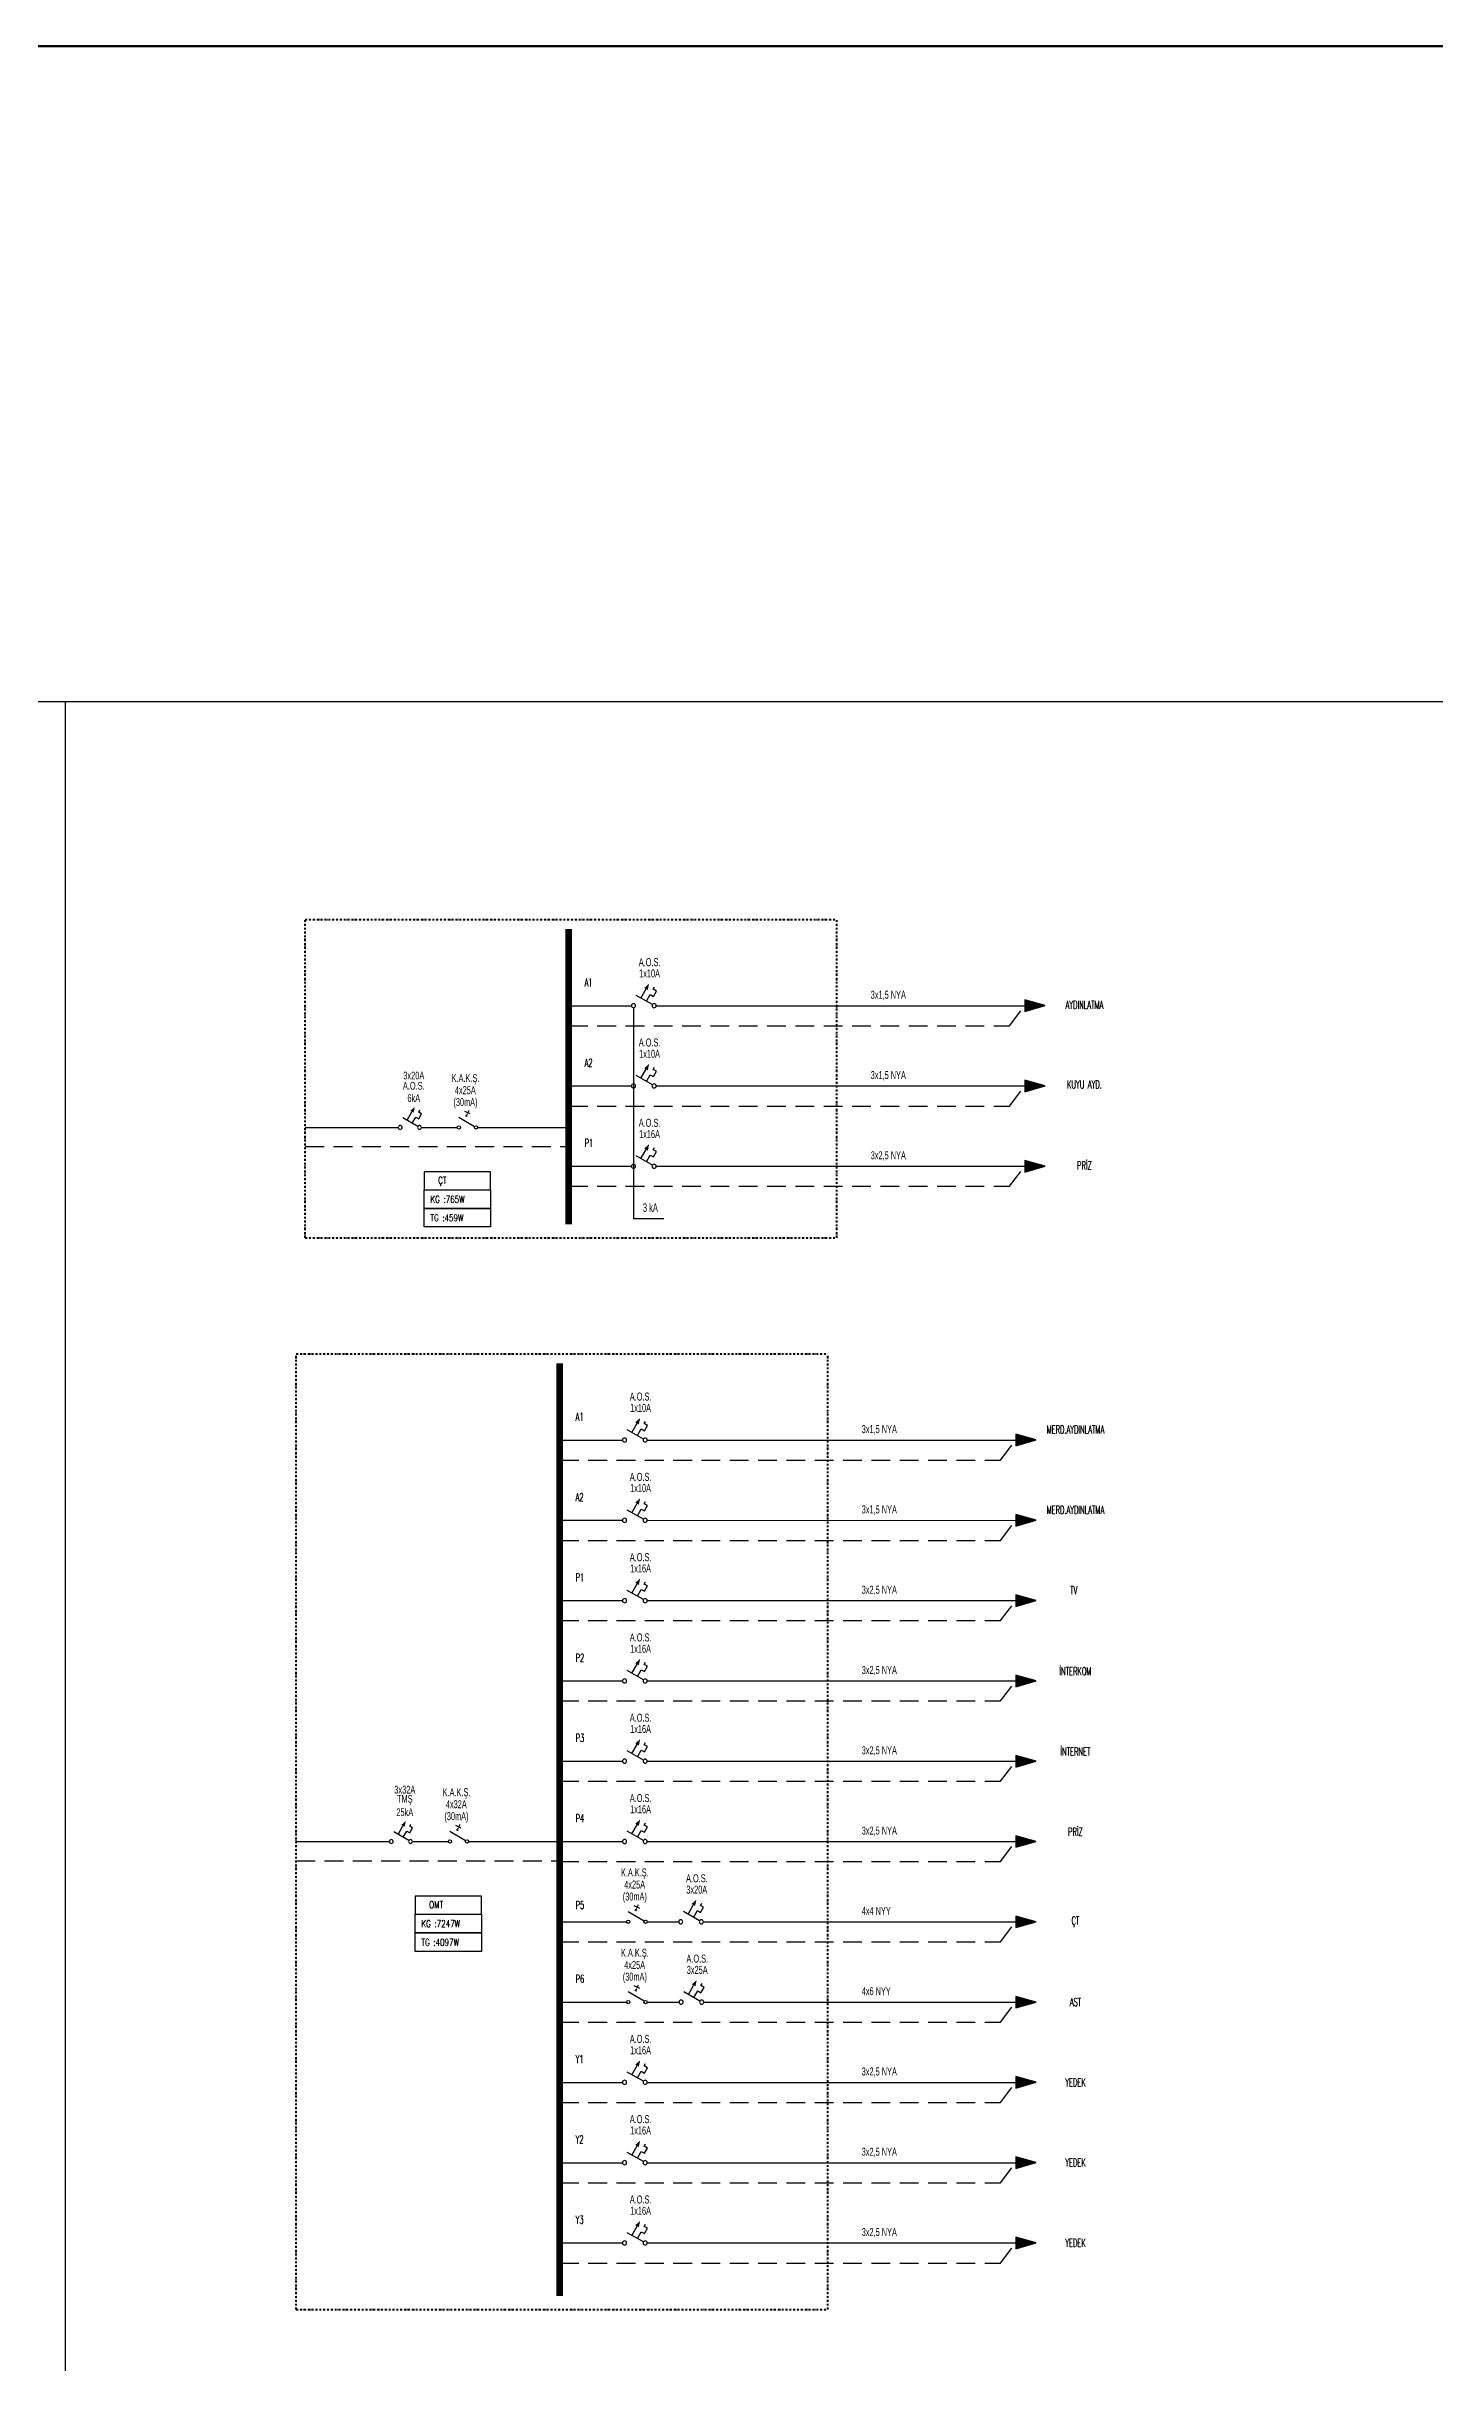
# Model space of a CAD drawing. Header units: millimetres. Extents: x 1852829 to 1882754, y -270850 to -231658.
# Drawn here: x 1879078 to 1880916, y -235312 to -232246 of the extents above; entities that cross this region are included whole.
import ezdxf
from ezdxf.enums import TextEntityAlignment as Align

# ---------------------------------------------------------------- set-up
doc = ezdxf.new("R2010")
doc.units = ezdxf.units.MM
for name, pattern in [('DASHDOT', [1, 0.5, -0.25, 0, -0.25]), ('DASHED', [0.75, 0.5, -0.25]), ('DUZ', [0])]:
    doc.linetypes.add(name, pattern=pattern)
for name, color, linetype in [('00-TABLO ADI', 2, 'Continuous'), ('00-YAZI', 2, 'Continuous'), ('AYDL', 10, 'Continuous'), ('Aydınlatma__', 10, 'Continuous'), ('DUAFONHATTI', 3, 'DASHDOT'), ('KOLON ŞEMASI', 5, 'Continuous'), ('KOLON_SEMBOL', 3, 'Continuous'), ('KUVVETTEKHAT', 4, 'Continuous'), ('L4', 1, 'Continuous'), ('SEMBOL', 2, 'Continuous'), ('SEMBOLLER', 7, 'Continuous'), ('TABLO', 2, 'Continuous'), ('TABLO ADI', 2, 'Continuous'), ('TEKHAT', 2, 'Continuous'), ('YAZI4', 5, 'Continuous'), ('YAZI5', 2, 'Continuous'), ('YAZI6', 2, 'Continuous')]:
    doc.layers.add(name, color=color, linetype=linetype)
doc.layers.add('a_çerçeve_line', color=7, linetype='Continuous', lineweight=50)
doc.layers.add('Topraklama', color=3, linetype='DASHED', lineweight=40)
doc.styles.add('ERAY', font='romanstw.shx', dxfattribs={"width": 0.8, "height": 20})
doc.styles.add('SCRIPTS', font='wturkce.shx', dxfattribs={"width": 0.6, "height": 12.5})

# ---------------------------------------------------------------- blocks, each defined once
blk = doc.blocks.new('OPT_KAK')
at = {"layer": 'KOLON_SEMBOL', "color": 6}
for p, q in [((4.7, 6.2), (23, 37.1)), ((29.6, 14.7), (34.7, 25.5)), ((31.9, 19.5), (37.2, 17))]:
    blk.add_line(p, q, dxfattribs=at)
blk.add_lwpolyline([(16.8, 26.7, 0, 0, 0), (31.9, 19.5, 0, 5.2, 0), (24.5, 23.1, 5.2, 5.2, 0)], format="xyseb", dxfattribs=at)
for centre in [(3.3, 37.1), (3.3, 3.3)]:
    blk.add_circle(centre, 3.25, dxfattribs=at)
blk = doc.blocks.new('OPT_AOS')
at = {"layer": 'KOLON_SEMBOL', "color": 6}
blk.add_line((28.3, 14), (18.7, 30.8), dxfattribs=at)
for points in [[(18.1, 8.2), (11, 20.5), (5.2, 17.2), (-0.4, 27), (5.3, 30.3), (2.9, 34.4)], [(7.1, 1.9), (36.9, 18.9)]]:
    blk.add_lwpolyline(points, dxfattribs=at)
for centre in [(3.8, 0), (41.7, 0)]:
    blk.add_circle(centre, 3.79, dxfattribs=at)
at = {"layer": 'KOLON_SEMBOL', "color": 6, "linetype": 'Continuous'}
blk.add_solid([(22, 32.6), (15.4, 28.9), (13, 40.6)], dxfattribs=at)
blk = doc.blocks.new('ok')
at = {"layer": 'AYDL', "color": 4}
blk.add_solid([(0, -0.058), (-0.204, -0.001), (0, 0.058)], dxfattribs=at)
at = {"layer": 'SEMBOLLER', "color": 4}
for p, q in [((0, 0.058), (-0.204, -0.001)), ((0, -0.058), (0, 0.058)), ((-0.204, -0.001), (0, -0.058))]:
    blk.add_line(p, q, dxfattribs=at)

msp = doc.modelspace()

# ---------------------------------------------------------------- linework, layer by layer
at = {"layer": '00-TABLO ADI', "color": 4, "linetype": 'Continuous'}
msp.add_lwpolyline([(1879666.5, -233735.7), (1879578.6, -233735.7), (1879578.6, -233759.7), (1879666.5, -233759.7)], close=True, dxfattribs=at)
at = {"layer": '00-TABLO ADI', "color": 4, "linetype": 'Continuous', "elevation": 0}
msp.add_lwpolyline([(1879654.6, -234694.6), (1879566.7, -234694.6), (1879566.7, -234718.6), (1879654.6, -234718.6)], close=True, dxfattribs=at)
at = {"layer": 'a_çerçeve_line'}
msp.add_lwpolyline([(1873707.8, -232246.2), (1882754.3, -232246.2), (1882754.3, -238520.3), (1873707.8, -238520.3)], close=True, dxfattribs=at)
at = {"layer": 'Aydınlatma__', "ltscale": 50}
for p, q in [((1879855.8, -233518.7), (1879855.8, -233797.6)), ((1879855.8, -233797.6), (1879895.9, -233797.6))]:
    msp.add_line(p, q, dxfattribs=at)
at = {"layer": 'KOLON ŞEMASI', "color": 0, "ltscale": 50}
for q in [(1879103.4, -237593.4), (1881803.4, -233113.4)]:
    msp.add_line((1879103.4, -233113.4), q, dxfattribs=at)
at = {"layer": 'KOLON ŞEMASI', "color": 30, "linetype": 'DASHED', "ltscale": 50}
for p, q in [((1880353.3, -233542.5), (1880373.9, -233516)), ((1879770.1, -233542.5), (1880353.3, -233542.5)), ((1880353.3, -233648.8), (1880373.9, -233622.2)), ((1879770.1, -233648.8), (1880353.3, -233648.8)), ((1879421.2, -233702.5), (1879770.1, -233702.5)), ((1880353.3, -233755), (1880373.9, -233728.5)), ((1879770.1, -233755), (1880353.3, -233755)), ((1880341.4, -234117.4, 0), (1880362, -234090.9, 0)), ((1879758.2, -234117.4, 0), (1880341.4, -234117.4, 0)), ((1879758.2, -234223.7, 0), (1880341.4, -234223.7, 0)), ((1880341.4, -234223.7, 0), (1880362, -234197.2, 0)), ((1880341.4, -234329.9, 0), (1880362, -234303.4, 0)), ((1879758.2, -234329.9, 0), (1880341.4, -234329.9, 0)), ((1879758.2, -234436.2, 0), (1880341.4, -234436.2, 0)), ((1880341.4, -234436.2, 0), (1880362, -234409.7, 0)), ((1880341.4, -234542.5, 0), (1880362, -234516, 0)), ((1879758.2, -234542.5, 0), (1880341.4, -234542.5, 0)), ((1880341.4, -234648.7, 0), (1880362, -234622.2, 0)), ((1879409.3, -234647.6, 0), (1879758.2, -234647.6, 0)), ((1879758.2, -234648.7, 0), (1880341.4, -234648.7, 0)), ((1880341.4, -234755), (1880362, -234728.5)), ((1879758.2, -234755), (1880341.4, -234755)), ((1880341.4, -234861.3), (1880362, -234834.8)), ((1879758.2, -234861.3), (1880341.4, -234861.3)), ((1880341.4, -234967.5, 0), (1880362, -234941, 0)), ((1879758.2, -234967.5, 0), (1880341.4, -234967.5, 0)), ((1880341.4, -235073.8, 0), (1880362, -235047.3, 0)), ((1879758.2, -235073.8, 0), (1880341.4, -235073.8, 0)), ((1880341.4, -235180.1, 0), (1880362, -235153.6, 0)), ((1879758.2, -235180.1, 0), (1880341.4, -235180.1, 0))]:
    msp.add_line(p, q, dxfattribs=at)
at = {"layer": 'KOLON ŞEMASI', "color": 0, "ltscale": 50}
msp.add_lwpolyline([(1879103.4, -237593.4), (1874447.7, -237593.4), (1874447.7, -233113.4), (1879103.4, -233113.4)], dxfattribs=at)
at = {"layer": 'KUVVETTEKHAT', "color": 3, "ltscale": 70}
for p, q in [((1879770.1, -233516), (1879853.1, -233516)), ((1879885.8, -233516), (1880373.9, -233516)), ((1879770.1, -233622.2), (1879853.1, -233622.2)), ((1879885.8, -233622.2), (1880373.9, -233622.2)), ((1879421.2, -233677.1), (1879545, -233677.1)), ((1879575, -233677.1), (1879622.4, -233677.1)), ((1879649.6, -233677.1), (1879692.6, -233677.1)), ((1879692.6, -233677.1), (1879770.1, -233677.1)), ((1879770.1, -233728.5), (1879853.1, -233728.5)), ((1879885.8, -233728.5), (1880373.9, -233728.5)), ((1879758.2, -234090.9, 0), (1879841.2, -234090.9, 0)), ((1879873.9, -234090.9, 0), (1880362, -234090.9, 0)), ((1879758.2, -234197.1, 0), (1879841.2, -234197.1, 0)), ((1879873.9, -234197.1, 0), (1880362, -234197.2, 0)), ((1879758.2, -234303.4, 0), (1879841.2, -234303.4, 0)), ((1879873.9, -234303.4, 0), (1880362, -234303.4, 0)), ((1879758.2, -234409.7, 0), (1879841.2, -234409.7, 0)), ((1879873.9, -234409.7, 0), (1880362, -234409.7, 0)), ((1879758.2, -234515.9, 0), (1879841.2, -234515.9, 0)), ((1879873.9, -234515.9, 0), (1880362, -234516, 0)), ((1879409.3, -234622.2, 0), (1879532.7, -234622.2, 0)), ((1879563.1, -234622.2, 0), (1879610.5, -234622.2, 0)), ((1879637.7, -234622.2, 0), (1879680.7, -234622.2, 0)), ((1879680.7, -234622.2, 0), (1879758.2, -234622.2, 0)), ((1879758.2, -234622.2, 0), (1879841.2, -234622.2, 0)), ((1879873.9, -234622.2, 0), (1880362, -234622.2, 0)), ((1879758.2, -234728.5), (1879846.6, -234728.5, 0)), ((1879873.9, -234728.5), (1879916.1, -234728.5)), ((1879948.3, -234728.5), (1880362, -234728.5)), ((1879758.2, -234834.8), (1879846.6, -234834.7)), ((1879873.9, -234834.8), (1879916.1, -234834.8)), ((1879948.8, -234834.8, 0), (1880362, -234834.8)), ((1879758.2, -234941, 0), (1879841.2, -234941, 0)), ((1879873.9, -234941, 0), (1880362, -234941, 0)), ((1879758.2, -235047.3, 0), (1879841.2, -235047.3, 0)), ((1879873.9, -235047.3, 0), (1880362, -235047.3, 0)), ((1879758.2, -235153.6, 0), (1879841.2, -235153.6, 0)), ((1879873.9, -235153.6, 0), (1880362, -235153.6, 0))]:
    msp.add_line(p, q, dxfattribs=at)
at = {"layer": 'L4', "ltscale": 15, "const_width": 8.8}
msp.add_lwpolyline([(1879770.1, -233414.5), (1879770.1, -233805.3)], dxfattribs=at)
at = {"layer": 'L4', "ltscale": 15, "const_width": 8.8, "elevation": 0}
msp.add_lwpolyline([(1879758.2, -233989.4), (1879758.2, -235223.6)], dxfattribs=at)
at = {"layer": 'TABLO ADI', "color": 4, "linetype": 'Continuous'}
for points in [[(1879666.5, -233784.3), (1879578.6, -233784.3), (1879578.6, -233759.7), (1879666.5, -233759.7)], [(1879666.5, -233808.8), (1879578.6, -233808.8), (1879578.6, -233784.3), (1879666.5, -233784.3)]]:
    msp.add_lwpolyline(points, close=True, dxfattribs=at)
at = {"layer": 'TABLO ADI', "color": 4, "linetype": 'Continuous', "elevation": 0}
for points in [[(1879654.6, -234743.1), (1879566.7, -234743.1), (1879566.7, -234718.6), (1879654.6, -234718.6)], [(1879654.6, -234767.7), (1879566.7, -234767.7), (1879566.7, -234743.1), (1879654.6, -234743.1)]]:
    msp.add_lwpolyline(points, close=True, dxfattribs=at)
at = {"layer": 'Topraklama', "color": 7, "linetype": 'DASHDOT', "ltscale": 5}
for p, q in [((1879421.2, -233401.9), (1880124.8, -233401.9)), ((1879421.2, -233823.3), (1879421.2, -233401.9)), ((1880124.8, -233823.3), (1880124.8, -233401.9)), ((1879421.2, -233823.3), (1880124.8, -233823.3)), ((1879409.3, -233976.8, 0), (1880112.9, -233976.8, 0)), ((1879409.3, -235241.6), (1879409.3, -233976.8, 0)), ((1880112.9, -235241.6), (1880112.9, -233976.8, 0)), ((1879409.3, -235241.6), (1880112.9, -235241.6))]:
    msp.add_line(p, q, dxfattribs=at)

# ---------------------------------------------------------------- block references
at = {"layer": 'DUAFONHATTI', "linetype": 'DUZ'}
for p, xscale, yscale, zscale in [((1879885.8, -233516), -0.7193604274214067, 0.719360427175161, 0.7193604271971301), ((1879885.8, -233622.2), -0.7193604274214067, 0.719360427175161, 0.7193604271971301), ((1879575, -233677.1), -0.6720110879978165, 0.6720110879978165, 0.6720110879999999), ((1879885.8, -233728.5), -0.7193604274214067, 0.719360427175161, 0.7193604271971301), ((1879873.9, -234090.9, 0), -0.7193604274214067, 0.719360427175161, 0.7193604271971301), ((1879873.9, -234197.1, 0), -0.7193604274214067, 0.719360427175161, 0.7193604271971301), ((1879873.9, -234303.4, 0), -0.7193604274214067, 0.719360427175161, 0.7193604271971301), ((1879873.9, -234409.7, 0), -0.7193604274214067, 0.719360427175161, 0.7193604271971301), ((1879873.9, -234515.9, 0), -0.7193604274214067, 0.719360427175161, 0.7193604271971301), ((1879563.1, -234622.2, 0), -0.6720110879978165, 0.6720110879978165, 0.6720110879999999), ((1879873.9, -234622.2, 0), -0.7193604274214067, 0.719360427175161, 0.7193604271971301), ((1879948.3, -234728.5), -0.7193604274214067, 0.719360427175161, 0.7193604271971301), ((1879948.8, -234834.8, 0), -0.7193604274214067, 0.719360427175161, 0.7193604271971301), ((1879873.9, -234941, 0), -0.7193604274214067, 0.719360427175161, 0.7193604271971301), ((1879873.9, -235047.3, 0), -0.7193604274214067, 0.719360427175161, 0.7193604271971301), ((1879873.9, -235153.6, 0), -0.7193604274214067, 0.719360427175161, 0.7193604271971301)]:
    msp.add_blockref('OPT_AOS', p, dxfattribs=dict(at, xscale=xscale, yscale=yscale, zscale=zscale))
at = {"layer": 'KOLON_SEMBOL', "rotation": 90.00010584941774}
for p, xscale, yscale, zscale in [((1879649.6, -233679.3), 0.6757696070187797, 0.6757696070187797, 0.6757696070187797), ((1879637.7, -234624.4, 0), 0.67576960701878, 0.67576960701878, 0.67576960701878), ((1879873.9, -234730.7), 0.6757696070187799, 0.6757696070187799, 0.6757696070187799), ((1879873.9, -234836.9), 0.67576960701878, 0.67576960701878, 0.67576960701878)]:
    msp.add_blockref('OPT_KAK', p, dxfattribs=dict(at, xscale=xscale, yscale=yscale, zscale=zscale))
at = {"layer": 'TABLO', "color": 1, "xscale": 131.4090829962836, "yscale": 131.4090829962836, "zscale": 131.4090829962836, "rotation": 180}
for p in [(1880373.9, -233516), (1880373.9, -233622.2), (1880373.9, -233728.5), (1880362, -234090.9, 0), (1880362, -234197.2, 0), (1880362, -234303.4, 0), (1880362, -234409.7, 0), (1880362, -234516, 0), (1880362, -234622.2, 0), (1880362, -234728.5), (1880362, -234834.8), (1880362, -234941, 0), (1880362, -235047.3, 0), (1880362, -235153.6, 0)]:
    msp.add_blockref('ok', p, dxfattribs=at)

# ---------------------------------------------------------------- texts
at = {"layer": '00-YAZI', "color": 4, "style": 'SCRIPTS', "width": 0.6}
for s, p in [('3x20A', (1879564.9, -233608.4)), ('A.O.S.', (1879564.9, -233622)), ('6kA', (1879564.9, -233638.1)), ('3x32A', (1879553, -234553.6, 0)), ('TMŞ', (1879553, -234567.2, 0)), ('25kA', (1879553, -234583.2, 0))]:
    msp.add_text(s, height=10.23, dxfattribs=at).set_placement(p, align=Align.MIDDLE)
at = {"layer": 'SEMBOL', "color": 4, "linetype": 'Continuous', "style": 'ERAY', "width": 0.75}
for s, p in [('ÇT', (1879597.2, -233751.6)), ('TG :459W', (1879586.9, -233801.4)), ('KG :765W', (1879586.9, -233776.8)), ('OMT', (1879585.3, -234710.5, 0)), ('KG :7247W', (1879575, -234735.7, 0)), ('TG :4097W', (1879575, -234760.3, 0))]:
    msp.add_text(s, height=9.26, dxfattribs=at).set_placement(p)
at = {"layer": 'TEKHAT', "color": 4, "ltscale": 70, "style": 'ERAY', "width": 0.55}
for s, p in [('A1', (1879791, -233490.5)), ('A2', (1879791, -233596.8)), ('P1', (1879791, -233703)), ('A1', (1879779.1, -234065.4, 0)), ('A2', (1879779.1, -234171.7, 0)), ('P1', (1879779.1, -234278, 0)), ('P2', (1879779.1, -234384.2, 0)), ('P3', (1879779.1, -234490.5, 0)), ('P4', (1879779.1, -234596.8, 0)), ('P5', (1879779.1, -234711.6, 0)), ('P6', (1879779.1, -234809.3)), ('Y1', (1879779.1, -234915.6, 0)), ('Y2', (1879779.1, -235021.8, 0)), ('Y3', (1879779.1, -235128.1, 0))]:
    msp.add_text(s, height=10.59, rotation=360, dxfattribs=at).set_placement(p)
at = {"layer": 'YAZI4', "color": 4, "style": 'SCRIPTS', "width": 0.55}
for s, p in [('3x1,5 NYA', (1880169.8, -233506.8)), ('3x1,5 NYA', (1880169.8, -233613.1)), ('3x2,5 NYA', (1880169.8, -233719.3)), ('3x1,5 NYA', (1880157.9, -234081.7, 0)), ('3x1,5 NYA', (1880157.9, -234188, 0)), ('3x2,5 NYA', (1880157.9, -234294.3, 0)), ('3x2,5 NYA', (1880157.9, -234400.5, 0)), ('3x2,5 NYA', (1880157.9, -234506.8, 0)), ('3x2,5 NYA', (1880157.9, -234613.1, 0)), ('4x4 NYY', (1880157.9, -234719.3)), ('4x6 NYY', (1880157.9, -234825.6)), ('3x2,5 NYA', (1880157.9, -234931.9, 0)), ('3x2,5 NYA', (1880157.9, -235038.1, 0)), ('3x2,5 NYA', (1880157.9, -235144.4, 0))]:
    msp.add_text(s, height=10.59, dxfattribs=at).set_placement(p)
at = {"layer": 'YAZI4', "style": 'SCRIPTS', "width": 0.55}
msp.add_text('3 kA', height=11.25, dxfattribs=at).set_placement((1879868.2, -233788.9))
at = {"layer": 'YAZI5', "color": 4, "ltscale": 15, "style": 'ERAY', "width": 0.55}
for s, height, p in [('AYDINLATMA', 10.59, (1880452.7, -233514.8)), ('KUYU AYD.', 10.59, (1880452.7, -233620.2)), ('PRİZ', 10.59, (1880452.7, -233726.2)), ('MERD.AYDINLATMA', 10.588, (1880440.8, -234076.8, 0)), ('MERD.AYDINLATMA', 10.588, (1880440.8, -234183.3, 0)), ('TV ', 10.59, (1880440.8, -234289.4, 0)), ('İNTERKOM', 10.59, (1880440.8, -234395.7, 0)), ('İNTERNET', 10.59, (1880440.8, -234502, 0)), ('PRİZ', 10.59, (1880440.8, -234608.2, 0)), ('ÇT', 10.59, (1880440.8, -234728.4)), ('AST', 10.59, (1880440.8, -234834.7)), ('YEDEK', 10.59, (1880440.8, -234941, 0)), ('YEDEK', 10.59, (1880440.8, -235047.2, 0)), ('YEDEK', 10.59, (1880440.8, -235153.5, 0))]:
    msp.add_text(s, height=height, rotation=360, dxfattribs=at).set_placement(p, align=Align.MIDDLE)
at = {"layer": 'YAZI6', "color": 4, "style": 'SCRIPTS', "width": 0.55}
for s, p in [('A.O.S.', (1879877.1, -233458.4)), ('1x10A', (1879877, -233473.3)), ('A.O.S.', (1879877.1, -233564.7)), ('1x10A', (1879877, -233579.6)), ('K.A.K.Ş.', (1879633.4, -233613.3)), ('(30mA)', (1879633.3, -233644.8)), ('4x25A', (1879633.1, -233627.8)), ('A.O.S.', (1879877.1, -233671)), ('1x16A', (1879877, -233685.9)), ('A.O.S.', (1879865.2, -234033.3, 0)), ('1x10A', (1879865.1, -234048.3, 0)), ('A.O.S.', (1879865.2, -234139.6, 0)), ('1x10A', (1879865.1, -234154.5, 0)), ('A.O.S.', (1879865.2, -234245.9, 0)), ('1x16A', (1879865.1, -234260.8, 0)), ('A.O.S.', (1879865.2, -234352.1, 0)), ('1x16A', (1879865.1, -234367.1, 0)), ('A.O.S.', (1879865.2, -234458.4, 0)), ('1x16A', (1879865.1, -234473.3, 0)), ('K.A.K.Ş.', (1879621.5, -234558.5, 0)), ('A.O.S.', (1879865.2, -234564.7, 0)), ('(30mA)', (1879621.4, -234590, 0)), ('4x32A', (1879621.2, -234572.9, 0)), ('1x16A', (1879865.1, -234579.6, 0)), ('K.A.K.Ş.', (1879857.6, -234664.7)), ('4x25A', (1879857.3, -234679.2)), ('A.O.S.', (1879939.7, -234670.9)), ('3x20A', (1879939.5, -234685.9)), ('(30mA)', (1879857.5, -234696.3)), ('K.A.K.Ş.', (1879857.6, -234771)), ('A.O.S.', (1879940.2, -234777.2, 0)), ('(30mA)', (1879857.5, -234802.5)), ('4x25A', (1879857.3, -234785.5)), ('3x25A', (1879940.1, -234792.1, 0)), ('A.O.S.', (1879865.2, -234883.5, 0)), ('1x16A', (1879865.1, -234898.4, 0)), ('A.O.S.', (1879865.2, -234989.7, 0)), ('1x16A', (1879865.1, -235004.7, 0)), ('A.O.S.', (1879865.2, -235096, 0)), ('1x16A', (1879865.1, -235110.9, 0))]:
    msp.add_text(s, height=10.59, dxfattribs=at).set_placement(p, align=Align.MIDDLE)

doc.saveas('drawing.dxf')
